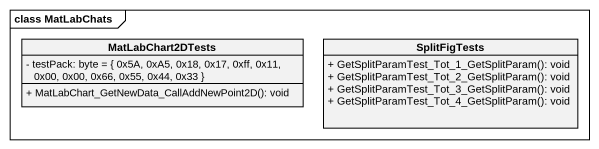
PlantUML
@startuml
mainframe class MatLabChats
hide circle
hide empty members
skinparam classAttributeIconSize 0
class MatLabChart2DTests {
  - testPack: byte = { 0x5A, 0xA5, 0x18, 0x17, 0xff, 0x11, 0x00, 0x00, 0x66, 0x55, 0x44, 0x33 }
  + MatLabChart_GetNewData_CallAddNewPoint2D(): void
}
class SplitFigTests {
  + GetSplitParamTest_Tot_1_GetSplitParam(): void
  + GetSplitParamTest_Tot_2_GetSplitParam(): void
  + GetSplitParamTest_Tot_3_GetSplitParam(): void
  + GetSplitParamTest_Tot_4_GetSplitParam(): void
}
@enduml
